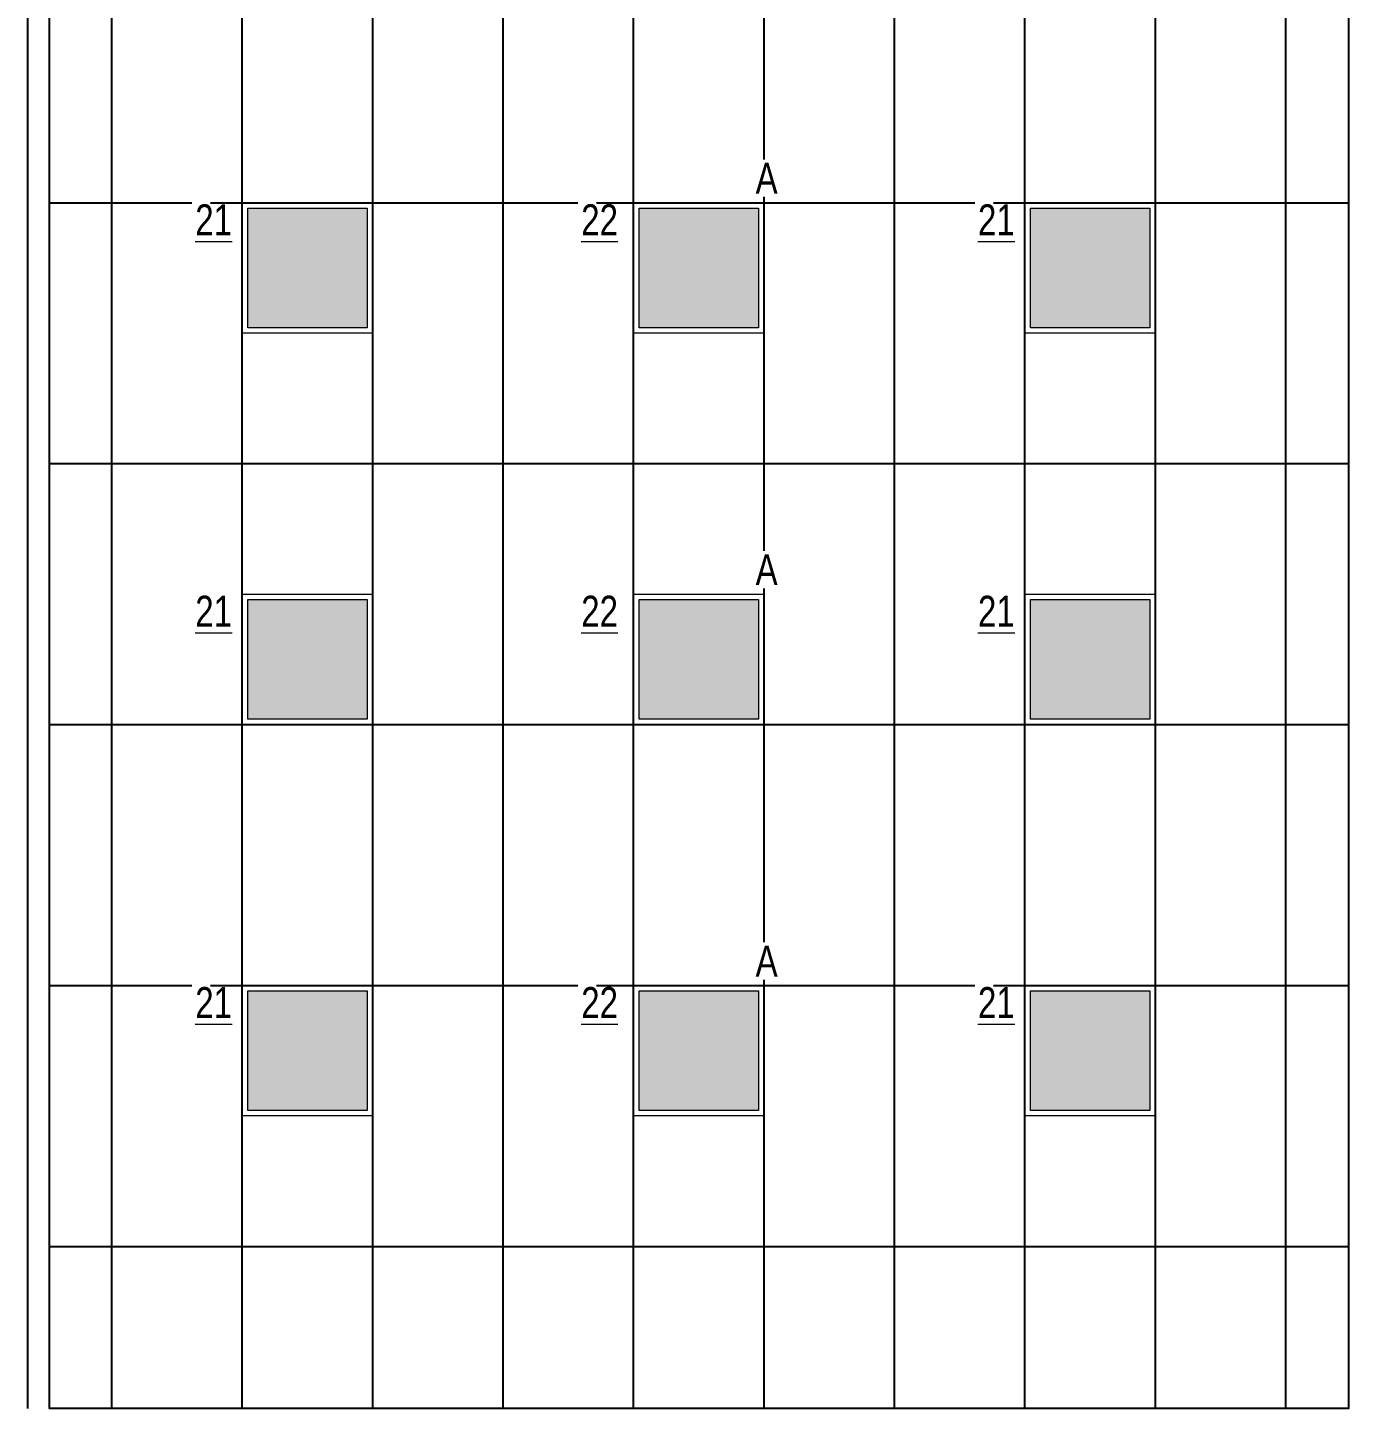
# Model space of a CAD drawing. Header units: millimetres. Extents: x -547274 to 397870, y -45599 to 141350.
# Drawn here: x 201761 to 207836, y 64796 to 71146 of the extents above; entities that cross this region are included whole.
import ezdxf

# ---------------------------------------------------------------- set-up
doc = ezdxf.new("R2010")
doc.units = ezdxf.units.MM
for name, color, linetype, lineweight in [('_ЭОМ_ОБЩ_Освещение_текст тип светильника', 172, 'Continuous', 50), ('_ЭОМ_светильник А', 1, 'Continuous', 35), ('_ЭОМ_светильник Р', 4, 'Continuous', 35), ('АР_Потолки_Штриховка', 252, 'Continuous', 0)]:
    doc.layers.add(name, color=color, linetype=linetype, lineweight=lineweight)
doc.layers.add('Штриховка в сечении', color=7, linetype='Continuous')
doc.styles.add('ГОСТ', font='cad.shx', dxfattribs={"width": 0.8})

# ---------------------------------------------------------------- blocks, each defined once
blk = doc.blocks.new('RVE-SLIM-PRIME-595')
at = {"layer": 'Штриховка в сечении', "lineweight": 9, "ltscale": 1000, "true_color": 0xf8f6b0, "transparency": 33554636}
h = blk.add_hatch(color=51, dxfattribs=at)
h.dxf.hatch_style = 1
h.paths.add_polyline_path([(275, 275), (-275, 275), (-275, -275), (275, -275)])
at = {"color": 0, "linetype": 'ByBlock', "lineweight": -2, "ltscale": 40}
for points in [[(300, -300), (-300, -300), (-300, 300), (300, 300)], [(275, -275), (-275, -275), (-275, 275), (275, 275)]]:
    blk.add_lwpolyline(points, close=True, dxfattribs=at)

msp = doc.modelspace()

# ---------------------------------------------------------------- hatches: boundary and pattern name
at = {"layer": 'АР_Потолки_Штриховка', "ltscale": 100, "true_color": 0xf8f6b0}
h = msp.add_hatch(color=51, dxfattribs=at)
h.dxf.hatch_style = 1
h.paths.add_polyline_path([(202773.1, 69765.7), (203323.1, 69765.7), (203323.1, 70315.7), (202773.1, 70315.7)])
h = msp.add_hatch(color=51, dxfattribs=at)
h.dxf.hatch_style = 1
h.paths.add_polyline_path([(204573.1, 69765.7), (205123.1, 69765.7), (205123.1, 70315.7), (204573.1, 70315.7)])
h = msp.add_hatch(color=51, dxfattribs=at)
h.dxf.hatch_style = 1
h.paths.add_polyline_path([(206373.1, 69765.7), (206923.1, 69765.7), (206923.1, 70315.7), (206373.1, 70315.7)])
h = msp.add_hatch(color=51, dxfattribs=at)
h.dxf.hatch_style = 1
h.paths.add_polyline_path([(202773.1, 67965.7), (203323.1, 67965.7), (203323.1, 68515.7), (202773.1, 68515.7)])
h = msp.add_hatch(color=51, dxfattribs=at)
h.dxf.hatch_style = 1
h.paths.add_polyline_path([(204573.1, 67965.7), (205123.1, 67965.7), (205123.1, 68515.7), (204573.1, 68515.7)])
h = msp.add_hatch(color=51, dxfattribs=at)
h.dxf.hatch_style = 1
h.paths.add_polyline_path([(206373.1, 67965.7), (206923.1, 67965.7), (206923.1, 68515.7), (206373.1, 68515.7)])
h = msp.add_hatch(color=51, dxfattribs=at)
h.dxf.hatch_style = 1
h.paths.add_polyline_path([(202773.1, 66165.7), (203323.1, 66165.7), (203323.1, 66715.7), (202773.1, 66715.7)])
h = msp.add_hatch(color=51, dxfattribs=at)
h.dxf.hatch_style = 1
h.paths.add_polyline_path([(204573.1, 66165.7), (205123.1, 66165.7), (205123.1, 66715.7), (204573.1, 66715.7)])
h = msp.add_hatch(color=51, dxfattribs=at)
h.dxf.hatch_style = 1
h.paths.add_polyline_path([(206373.1, 66165.7), (206923.1, 66165.7), (206923.1, 66715.7), (206373.1, 66715.7)])

# ---------------------------------------------------------------- linework, layer by layer
for points in [[(201760.6, 81866.1), (201760.6, 64795.7)], [(202148.1, 64795.7), (202148.1, 81866.1)], [(202748.1, 64795.7), (202748.1, 81866.1)], [(203348.1, 64795.7), (203348.1, 81866.1)], [(203948.1, 64795.7), (203948.1, 81866.1)], [(204548.1, 64795.7), (204548.1, 81866.1)], [(205148.1, 64795.7), (205148.1, 81866.1)], [(205748.1, 64795.7), (205748.1, 81866.1)], [(206348.1, 64795.7), (206348.1, 81866.1)], [(206948.1, 64795.7), (206948.1, 81866.1)], [(207548.1, 64795.7), (207548.1, 81866.1)], [(201860.6, 70340.7), (207835.6, 70340.7)], [(201860.6, 69140.7), (207835.6, 69140.7)], [(201860.6, 67940.7), (207835.6, 67940.7)], [(201860.6, 66740.7), (207835.6, 66740.7)], [(201860.6, 65540.7), (207835.6, 65540.7)]]:
    msp.add_lwpolyline(points)
msp.add_lwpolyline([(201860.6, 81866.1), (207835.6, 81866.1), (207835.6, 64795.7), (201860.6, 64795.7)], close=True)
at = {"layer": 'АР_Потолки_Штриховка', "color": 18, "ltscale": 100, "true_color": 0x000000}
for points in [[(203348.1, 69740.7), (202748.1, 69740.7), (202748.1, 70340.7), (203348.1, 70340.7)], [(203323.1, 69765.7), (202773.1, 69765.7), (202773.1, 70315.7), (203323.1, 70315.7)], [(205148.1, 69740.7), (204548.1, 69740.7), (204548.1, 70340.7), (205148.1, 70340.7)], [(205123.1, 69765.7), (204573.1, 69765.7), (204573.1, 70315.7), (205123.1, 70315.7)], [(206948.1, 69740.7), (206348.1, 69740.7), (206348.1, 70340.7), (206948.1, 70340.7)], [(206923.1, 69765.7), (206373.1, 69765.7), (206373.1, 70315.7), (206923.1, 70315.7)], [(203348.1, 67940.7), (202748.1, 67940.7), (202748.1, 68540.7), (203348.1, 68540.7)], [(205148.1, 67940.7), (204548.1, 67940.7), (204548.1, 68540.7), (205148.1, 68540.7)], [(206948.1, 67940.7), (206348.1, 67940.7), (206348.1, 68540.7), (206948.1, 68540.7)], [(203323.1, 67965.7), (202773.1, 67965.7), (202773.1, 68515.7), (203323.1, 68515.7)], [(205123.1, 67965.7), (204573.1, 67965.7), (204573.1, 68515.7), (205123.1, 68515.7)], [(206923.1, 67965.7), (206373.1, 67965.7), (206373.1, 68515.7), (206923.1, 68515.7)], [(203348.1, 66140.7), (202748.1, 66140.7), (202748.1, 66740.7), (203348.1, 66740.7)], [(205148.1, 66140.7), (204548.1, 66140.7), (204548.1, 66740.7), (205148.1, 66740.7)], [(206948.1, 66140.7), (206348.1, 66140.7), (206348.1, 66740.7), (206948.1, 66740.7)], [(203323.1, 66165.7), (202773.1, 66165.7), (202773.1, 66715.7), (203323.1, 66715.7)], [(205123.1, 66165.7), (204573.1, 66165.7), (204573.1, 66715.7), (205123.1, 66715.7)], [(206923.1, 66165.7), (206373.1, 66165.7), (206373.1, 66715.7), (206923.1, 66715.7)]]:
    msp.add_lwpolyline(points, close=True, dxfattribs=at)
at = {"layer": 'АР_Потолки_Штриховка', "color": 18, "lineweight": 18, "ltscale": 100, "true_color": 0x000000}
for points in [[(203348.1, 69740.7), (202748.1, 69740.7), (202748.1, 70340.7), (203348.1, 70340.7)], [(203323.1, 69765.7), (202773.1, 69765.7), (202773.1, 70315.7), (203323.1, 70315.7)], [(205148.1, 69740.7), (204548.1, 69740.7), (204548.1, 70340.7), (205148.1, 70340.7)], [(205123.1, 69765.7), (204573.1, 69765.7), (204573.1, 70315.7), (205123.1, 70315.7)], [(206948.1, 69740.7), (206348.1, 69740.7), (206348.1, 70340.7), (206948.1, 70340.7)], [(206923.1, 69765.7), (206373.1, 69765.7), (206373.1, 70315.7), (206923.1, 70315.7)], [(203348.1, 67940.7), (202748.1, 67940.7), (202748.1, 68540.7), (203348.1, 68540.7)], [(205148.1, 67940.7), (204548.1, 67940.7), (204548.1, 68540.7), (205148.1, 68540.7)], [(206948.1, 67940.7), (206348.1, 67940.7), (206348.1, 68540.7), (206948.1, 68540.7)], [(203323.1, 67965.7), (202773.1, 67965.7), (202773.1, 68515.7), (203323.1, 68515.7)], [(205123.1, 67965.7), (204573.1, 67965.7), (204573.1, 68515.7), (205123.1, 68515.7)], [(206923.1, 67965.7), (206373.1, 67965.7), (206373.1, 68515.7), (206923.1, 68515.7)], [(203348.1, 66140.7), (202748.1, 66140.7), (202748.1, 66740.7), (203348.1, 66740.7)], [(205148.1, 66140.7), (204548.1, 66140.7), (204548.1, 66740.7), (205148.1, 66740.7)], [(206948.1, 66140.7), (206348.1, 66140.7), (206348.1, 66740.7), (206948.1, 66740.7)], [(203323.1, 66165.7), (202773.1, 66165.7), (202773.1, 66715.7), (203323.1, 66715.7)], [(205123.1, 66165.7), (204573.1, 66165.7), (204573.1, 66715.7), (205123.1, 66715.7)], [(206923.1, 66165.7), (206373.1, 66165.7), (206373.1, 66715.7), (206923.1, 66715.7)]]:
    msp.add_lwpolyline(points, close=True, dxfattribs=at)

# ---------------------------------------------------------------- block references
at = {"layer": '_ЭОМ_светильник А', "color": 18, "lineweight": 18, "ltscale": 100, "true_color": 0x000000}
for p in [(204848.1, 70040.7), (204848.1, 68240.7), (204848.1, 66440.7)]:
    msp.add_blockref('RVE-SLIM-PRIME-595', p, dxfattribs=at)
at = {"layer": '_ЭОМ_светильник Р', "color": 18, "lineweight": 18, "ltscale": 100, "true_color": 0x000000}
for p in [(203048.1, 70040.7), (206648.1, 70040.7), (203048.1, 68240.7), (206648.1, 68240.7), (203048.1, 66440.7), (206648.1, 66440.7)]:
    msp.add_blockref('RVE-SLIM-PRIME-595', p, dxfattribs=at)

# ---------------------------------------------------------------- next in the draw order: texts
at = {"layer": '_ЭОМ_ОБЩ_Освещение_текст тип светильника', "color": 18, "lineweight": 18, "ltscale": 40, "true_color": 0x000000, "char_height": 142.19, "width": 55.872, "attachment_point": 1, "style": 'ГОСТ', "bg_fill": 3, "box_fill_scale": 1.1, "bg_fill_color": 256, "bg_fill_transparency": 0}
for s, insert in [('{\\L21}', (202531.7, 70333.1)), ('{\\L22}', (204306.9, 70333.1)), ('{\\L21}', (206131.7, 70333.1)), ('{\\L21}', (202531.7, 68533.1)), ('{\\L22}', (204306.9, 68533.1)), ('{\\L21}', (206131.7, 68533.1)), ('{\\L21}', (202531.7, 66733.1)), ('{\\L22}', (204306.9, 66733.1)), ('{\\L21}', (206131.7, 66733.1))]:
    msp.add_mtext(s, dxfattribs=dict(at, insert=insert))
at = {"layer": '_ЭОМ_светильник А', "color": 18, "lineweight": 18, "ltscale": 100, "true_color": 0x000000, "char_height": 142.2, "width": 86.044, "attachment_point": 1, "style": 'ГОСТ', "bg_fill": 3, "box_fill_scale": 1.1, "bg_fill_color": 256, "bg_fill_transparency": 0}
for insert in [(205109.1, 70524.1), (205109.1, 68724.1), (205109.1, 66924.1)]:
    msp.add_mtext('А', dxfattribs=dict(at, insert=insert))

doc.saveas('drawing.dxf')
